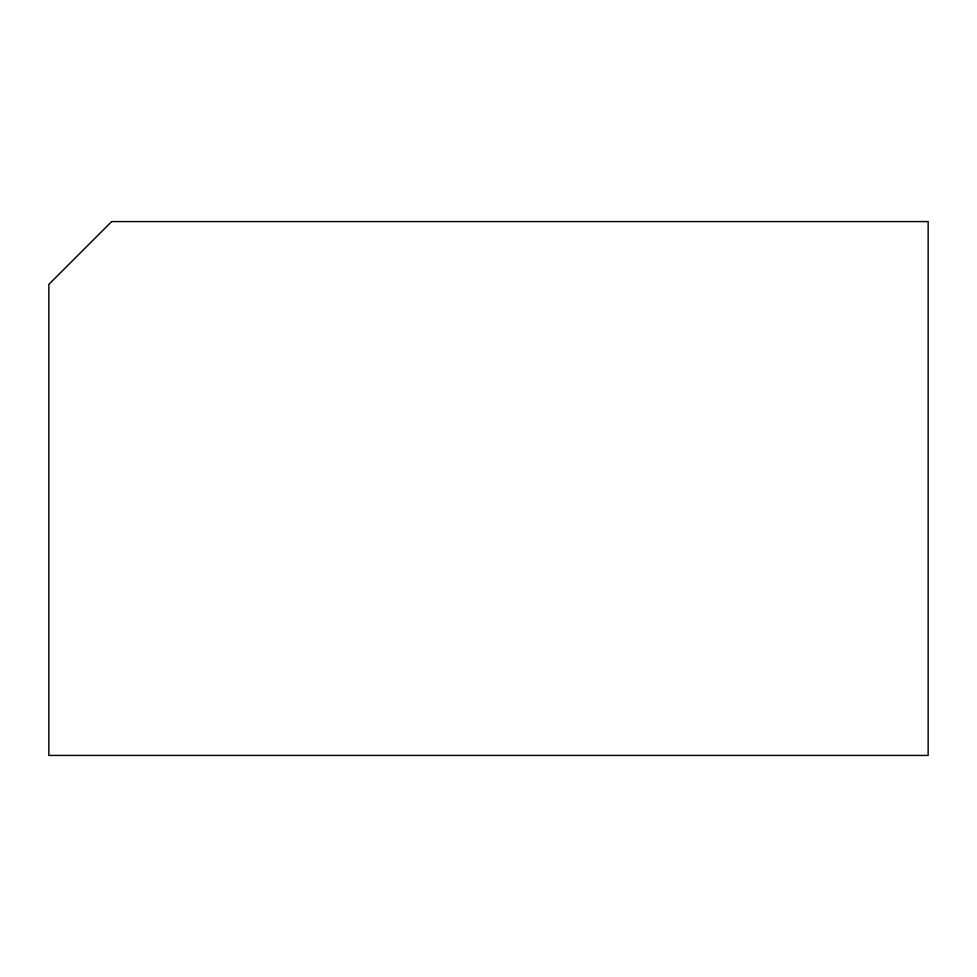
<?xml version="1.0" encoding="UTF-8"?>
<svg xmlns="http://www.w3.org/2000/svg" width="977" height="977" viewBox="0 0 977 977"><rect width="100%" height="100%" fill="white"/><g stroke="black" fill="none" stroke-linecap="round" stroke-linejoin="round"><path stroke-width="1.47" d="M111.659 221.571L48.85 284.38L48.85 755.429L928.15 755.429L928.15 221.571L111.659 221.571"/></g></svg>
